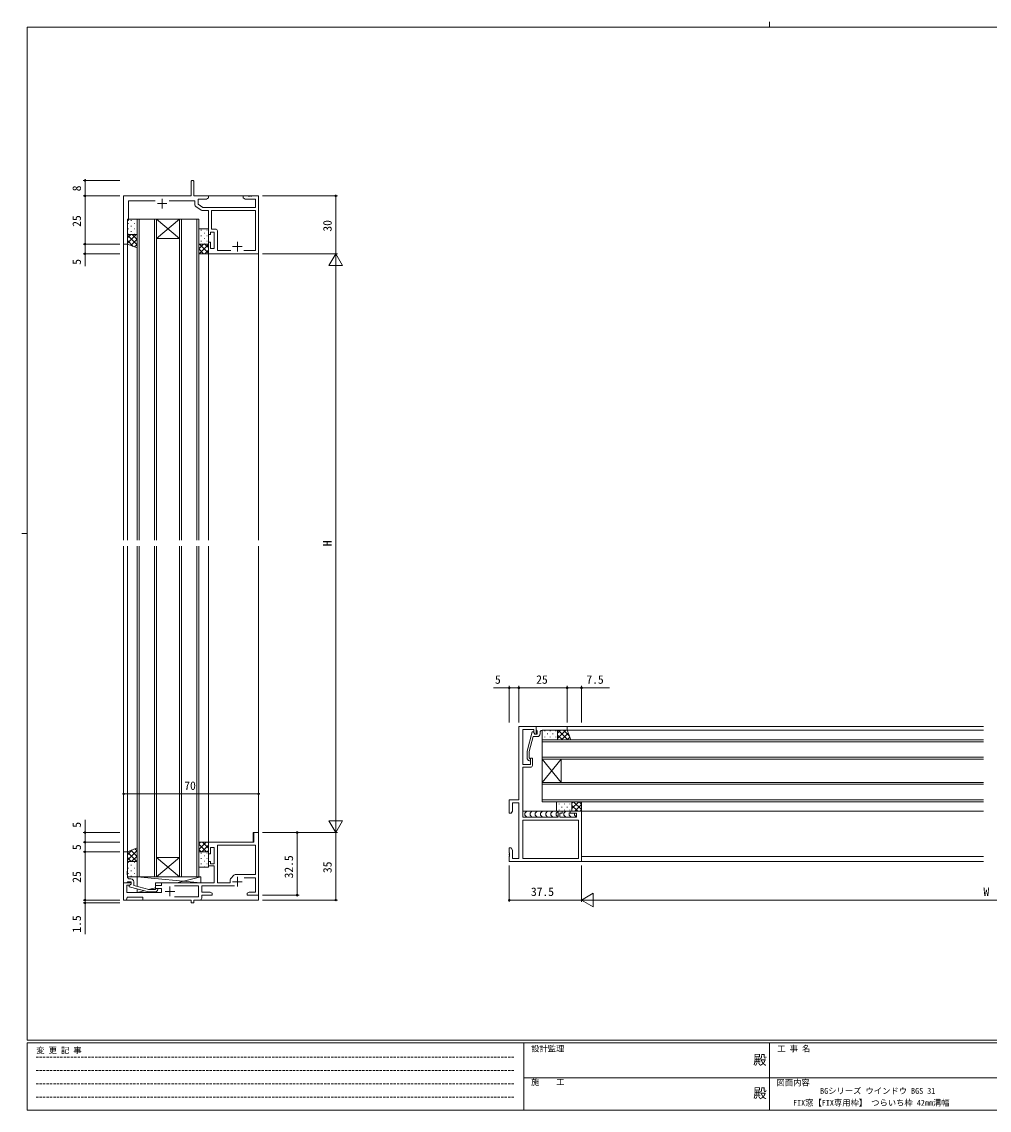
# Model space of a CAD drawing. Units: millimetres on the paper. Extents: x -397 to 397, y -282 to 282.
# Drawn here: x -397 to 105, y -282 to 282 of the extents above; entities that cross this region are included whole.
import ezdxf
from ezdxf.enums import TextEntityAlignment as Align

# ---------------------------------------------------------------- set-up
doc = ezdxf.new("R2010")
doc.units = ezdxf.units.MM
doc.linetypes.add('DASHED1', pattern=[1.8, 1.2, -0.6])
doc.layers.add('0-0_0', color=3, linetype='Continuous')
for name, color, linetype, lineweight in [('0-1_USER1', 2, 'Continuous', 9), ('0-2_YKK_ZWAK', 4, 'Continuous', 9), ('0-3_YKK_11', 6, 'Continuous', 9), ('0-4_YKK_12', 7, 'Continuous', 9), ('0-6_YKK_D', 7, 'Continuous', 9)]:
    doc.layers.add(name, color=color, linetype=linetype, lineweight=lineweight)
doc.styles.add('ＭＳ ゴシック', font='')
doc.styles.get('ＭＳ ゴシック').set_extended_font_data('MS Gothic')

msp = doc.modelspace()

# ---------------------------------------------------------------- linework, layer by layer
at = {"layer": '0-1_USER1'}
for p, q in [((-343.894, 191.84), (-309.194, 191.84)), ((-343.894, 191.84), (-343.894, 13.34)), ((-307.094, 191.84), (-273.894, 191.84)), ((-273.894, 191.84), (-273.894, 13.34)), ((-326.894, 179.84), (-336.894, 179.84)), ((-336.894, 179.84), (-336.894, 13.34)), ((-335.894, 13.34), (-335.894, 179.84)), ((-327.894, 179.84), (-327.894, 13.34)), ((-326.894, 179.84), (-314.894, 179.84)), ((-326.894, 179.84), (-314.894, 169.84)), ((-314.894, 179.84), (-326.894, 169.84)), ((-326.894, 13.34), (-326.894, 179.84)), ((-304.894, 179.84), (-314.894, 179.84)), ((-314.894, 179.84), (-314.894, 13.34)), ((-313.894, 13.34), (-313.894, 179.84)), ((-305.894, 179.84), (-305.894, 13.34)), ((-304.894, 13.34), (-304.894, 179.84)), ((-326.894, 169.84), (-314.894, 169.84)), ((-343.894, 166.84), (-341.894, 166.84)), ((-341.894, 166.84), (-341.894, 13.34)), ((-299.894, 161.84), (-273.894, 161.84)), ((-299.894, 161.84), (-299.894, 13.34)), ((-343.894, 10.34), (-343.894, -173.16)), ((-341.894, 10.34), (-341.894, -148.16)), ((-336.894, 10.34), (-336.894, -161.16)), ((-335.894, -161.16), (-335.894, 10.34)), ((-327.894, 10.34), (-327.894, -161.16)), ((-326.894, -161.16), (-326.894, 10.34)), ((-314.894, 10.34), (-314.894, -161.16)), ((-313.894, -161.16), (-313.894, 10.34)), ((-305.894, 10.34), (-305.894, -161.16)), ((-304.894, -161.16), (-304.894, 10.34)), ((-299.894, 10.34), (-299.894, -143.16)), ((-273.894, 10.34), (-273.894, -173.16)), ((102.106, -83.16), (-114.194, -83.16)), ((-126.894, -90.16), (-126.894, -100.16)), ((102.106, -90.16), (-126.894, -90.16)), ((102.106, -85.16), (-114.394, -85.16)), ((-126.894, -91.16), (102.106, -91.16)), ((102.106, -99.16), (-126.894, -99.16)), ((-126.894, -112.16), (-126.894, -100.16)), ((-126.894, -112.16), (-116.894, -100.16)), ((-126.894, -100.16), (-116.894, -112.16)), ((-126.894, -100.16), (102.106, -100.16)), ((-116.894, -112.16), (-116.894, -100.16)), ((-126.894, -112.16), (-126.894, -122.16)), ((102.106, -112.16), (-126.894, -112.16)), ((-126.894, -113.16), (102.106, -113.16)), ((102.106, -121.16), (-126.894, -121.16)), ((-126.894, -122.16), (102.106, -122.16)), ((102.106, -127.16), (-136.894, -127.16)), ((-276.694, -138.16), (-276.694, -143.16)), ((-276.694, -138.16), (-273.894, -138.16)), ((-299.894, -143.16), (-276.694, -143.16)), ((-343.894, -148.16), (-341.894, -148.16)), ((-326.894, -151.16), (-314.894, -151.16)), ((-326.894, -161.16), (-314.894, -151.16)), ((-314.894, -161.16), (-326.894, -151.16)), ((102.106, -150.66), (-106.394, -150.66)), ((102.106, -153.16), (-106.394, -153.16)), ((-336.894, -161.16), (-326.894, -161.16)), ((-326.894, -161.16), (-314.894, -161.16)), ((-314.894, -161.16), (-304.894, -161.16)), ((-343.894, -173.16), (-309.194, -173.16)), ((-307.094, -173.16), (-273.894, -173.16))]:
    msp.add_line(p, q, dxfattribs=at)
at = {"layer": '0-2_YKK_ZWAK'}
for p, q in [((-341.474, 177.589), (-341.274, 177.589)), ((-340.059, 179.004), (-339.859, 179.004)), ((-340.059, 176.174), (-339.859, 176.174)), ((-338.444, 177.589), (-338.244, 177.589)), ((-337.029, 179.004), (-336.894, 179.004)), ((-337.029, 176.174), (-336.894, 176.174)), ((-337.374, 171.839), (-341.894, 167.319)), ((-340.202, 171.839), (-341.894, 170.147)), ((-341.894, 171.471), (-336.894, 166.471)), ((-341.474, 174.759), (-341.274, 174.759)), ((-341.474, 171.929), (-341.274, 171.929)), ((-336.894, 169.49), (-340.217, 166.168)), ((-340.059, 173.344), (-339.859, 173.344)), ((-339.434, 171.839), (-336.894, 169.299)), ((-338.444, 174.759), (-338.244, 174.759)), ((-338.444, 171.929), (-338.244, 171.929)), ((-337.029, 173.344), (-336.894, 173.344)), ((-303.767, 174.005), (-303.567, 174.005)), ((-303.767, 171.175), (-303.567, 171.175)), ((-302.152, 172.59), (-301.952, 172.59)), ((-302.152, 169.76), (-301.952, 169.76)), ((-300.737, 174.005), (-300.537, 174.005)), ((-300.737, 171.175), (-300.537, 171.175)), ((-341.894, 168.642), (-338.889, 165.637)), ((-336.894, 166.662), (-338.196, 165.36)), ((-302.486, 166.84), (-304.894, 164.432)), ((-304.894, 164.36), (-302.375, 161.84)), ((-299.894, 166.604), (-304.658, 161.84)), ((-304.546, 166.84), (-299.894, 162.188)), ((-303.767, 168.345), (-303.567, 168.345)), ((-302.152, 166.93), (-301.952, 166.93)), ((-299.894, 163.776), (-301.83, 161.84)), ((-301.718, 166.84), (-299.894, 165.017)), ((-300.737, 168.345), (-300.537, 168.345)), ((-125.484, -85.48), (-125.484, -85.68)), ((-125.484, -88.51), (-125.484, -88.71)), ((-124.069, -86.895), (-124.069, -87.095)), ((-124.069, -89.925), (-124.069, -90.125)), ((-122.654, -85.48), (-122.654, -85.68)), ((-122.654, -88.51), (-122.654, -88.71)), ((-121.239, -86.895), (-121.239, -87.095)), ((-121.239, -89.925), (-121.239, -90.125)), ((-119.824, -85.48), (-119.824, -85.68)), ((-119.824, -88.51), (-119.824, -88.71)), ((-114.577, -85.16), (-118.894, -89.477)), ((-117.406, -85.16), (-118.894, -86.648)), ((-116.359, -90.16), (-118.894, -87.624)), ((-113.53, -90.16), (-118.53, -85.16)), ((-113.281, -86.692), (-116.749, -90.16)), ((-112.689, -88.172), (-115.702, -85.16)), ((-112.473, -88.712), (-113.92, -90.16)), ((-118.079, -123.288), (-118.079, -123.488)), ((-115.249, -123.288), (-115.249, -123.488)), ((-112.419, -123.288), (-112.419, -123.488)), ((-107.776, -122.16), (-111.394, -125.778)), ((-110.604, -122.16), (-111.394, -122.95)), ((-106.394, -126.298), (-110.532, -122.16)), ((-106.394, -123.607), (-109.947, -127.16)), ((-106.394, -123.47), (-107.704, -122.16)), ((-118.099, -127.16), (-136.894, -127.16)), ((-118.079, -126.318), (-118.079, -126.518)), ((-112.098, -127.16), (-116.69, -127.16)), ((-116.664, -124.903), (-116.664, -125.103)), ((-115.249, -126.318), (-115.249, -126.518)), ((-113.834, -124.903), (-113.834, -125.103)), ((-112.419, -126.318), (-112.419, -126.518)), ((-108.361, -127.16), (-111.394, -124.126)), ((-111.189, -127.16), (-111.394, -126.955)), ((-106.394, -126.435), (-107.119, -127.16)), ((-337.985, -146.595), (-336.894, -147.685)), ((-301.158, -143.16), (-304.894, -146.896)), ((-303.986, -143.16), (-304.894, -144.068)), ((-304.894, -144.139), (-300.874, -148.16)), ((-299.894, -144.724), (-303.329, -148.16)), ((-303.045, -143.16), (-299.894, -146.311)), ((-300.217, -143.16), (-299.894, -143.482)), ((-339.381, -147.153), (-341.894, -149.667)), ((-336.894, -147.495), (-341.894, -152.495)), ((-341.894, -148.342), (-337.078, -153.158)), ((-341.894, -151.17), (-339.906, -153.158)), ((-340.005, -147.403), (-336.894, -150.514)), ((-336.894, -150.323), (-339.729, -153.158)), ((-304.894, -146.968), (-303.702, -148.16)), ((-303.766, -148.805), (-303.566, -148.805)), ((-303.766, -151.635), (-303.566, -151.635)), ((-302.151, -150.22), (-301.951, -150.22)), ((-300.736, -148.805), (-300.536, -148.805)), ((-300.736, -151.635), (-300.536, -151.635)), ((-299.894, -147.553), (-300.501, -148.16)), ((-341.474, -153.711), (-341.274, -153.711)), ((-341.474, -156.541), (-341.274, -156.541)), ((-340.059, -155.126), (-339.859, -155.126)), ((-340.059, -157.956), (-339.859, -157.956)), ((-338.444, -153.711), (-338.244, -153.711)), ((-338.444, -156.541), (-338.244, -156.541)), ((-337.029, -155.126), (-336.894, -155.126)), ((-337.029, -157.956), (-336.894, -157.956)), ((-336.894, -153.152), (-336.901, -153.158)), ((-303.766, -154.465), (-303.566, -154.465)), ((-302.151, -153.05), (-301.951, -153.05)), ((-302.151, -155.88), (-301.951, -155.88)), ((-300.736, -154.465), (-300.536, -154.465)), ((-341.474, -159.371), (-341.274, -159.371)), ((-340.059, -160.786), (-339.859, -160.786)), ((-338.444, -159.371), (-338.244, -159.371)), ((-337.029, -160.786), (-336.894, -160.786)), ((-336.894, -161.16), (-303.894, -164.16)), ((-303.894, -161.16), (-316.269, -164.16)), ((-336.894, -169.16), (-336.894, -167.378)), ((-333.403, -168.313), (-336.894, -169.16)), ((-327.394, -166.857), (-330.969, -167.723)), ((-303.894, -164.16), (-327.394, -164.16)), ((-327.394, -164.16), (-327.394, -167.611))]:
    msp.add_line(p, q, dxfattribs=at)
for points in [[(-341.894, 171.839), (-336.894, 171.839), (-336.894, 179.84), (-341.894, 179.839)], [(-336.894, 171.839), (-336.894, 164.839), (-341.894, 166.839), (-341.894, 171.839)], [(-299.894, 166.84), (-304.894, 166.84), (-304.894, 174.84), (-299.894, 174.84)], [(-304.894, 166.84), (-304.894, 161.84), (-299.894, 161.84), (-299.894, 166.84)], [(-118.894, -85.16), (-118.894, -90.16), (-126.894, -90.16), (-126.894, -85.16)], [(-118.894, -90.16), (-111.894, -90.16), (-113.894, -85.16), (-118.894, -85.16)], [(-111.394, -127.16), (-111.394, -122.16), (-119.394, -122.16), (-119.394, -127.16)], [(-111.394, -122.16), (-106.394, -122.16), (-106.394, -127.16), (-111.394, -127.16)], [(-336.894, -153.158), (-336.894, -146.158), (-341.894, -148.158), (-341.894, -153.158)], [(-304.894, -148.16), (-304.894, -143.16), (-299.894, -143.16), (-299.894, -148.16)], [(-299.894, -148.16), (-304.894, -148.16), (-304.894, -156.16), (-299.894, -156.16)], [(-341.894, -153.158), (-336.894, -153.158), (-336.894, -161.16), (-341.894, -161.158)]]:
    msp.add_lwpolyline(points, close=True, dxfattribs=at)
for points in [[(-134.841, -127.16), (-135.841, -128.16), (-135.841, -129.16), (-134.841, -130.16)], [(-132.133, -127.16), (-133.133, -128.16), (-133.133, -129.16), (-132.133, -130.16)], [(-129.425, -127.16), (-130.425, -128.16), (-130.425, -129.16), (-129.425, -130.16)], [(-126.718, -127.16), (-127.718, -128.16), (-127.718, -129.16), (-126.718, -130.16)], [(-124.01, -127.16), (-125.01, -128.16), (-125.01, -129.16), (-124.01, -130.16)], [(-121.302, -127.16), (-122.302, -128.16), (-122.302, -129.16), (-121.302, -130.16)], [(-118.594, -127.16), (-119.594, -128.16), (-119.594, -129.16), (-118.682, -130.072)], [(-114.51, -127.16), (-115.51, -128.16), (-115.51, -129.16), (-114.51, -130.16)], [(-112.394, -127.752), (-112.802, -128.16), (-112.802, -129.16), (-111.802, -130.16)], [(-110.094, -128.16), (-110.094, -128.16), (-110.094, -129.16), (-109.182, -130.072)], [(-336.894, -166.136), (-336.894, -161.16), (-303.894, -161.16), (-303.894, -164.16)], [(-327.394, -168.96), (-327.394, -169.16), (-336.894, -169.16)]]:
    msp.add_lwpolyline(points, dxfattribs=at)
at = {"layer": '0-3_YKK_11'}
for p, q in [((-345.894, 199.84), (-364.894, 199.84)), ((-363.894, 191.84), (-363.894, 199.84)), ((-345.894, 191.84), (-364.894, 191.84)), ((-345.894, 191.84), (-364.894, 191.84)), ((-363.894, 191.84), (-363.894, 166.84)), ((-271.894, 191.84), (-232.894, 191.84)), ((-233.894, 191.84), (-233.894, 161.84)), ((-345.894, 166.84), (-364.894, 166.84)), ((-345.894, 166.84), (-364.894, 166.84)), ((-345.894, 161.84), (-364.894, 161.84)), ((-271.894, 161.84), (-232.894, 161.84)), ((-271.894, 161.84), (-232.894, 161.84)), ((-233.894, 161.84), (-237.394, 155.778)), ((-233.894, 161.84), (-230.394, 155.778)), ((-233.894, 161.84), (-233.894, 149.716)), ((-237.394, 155.778), (-230.394, 155.778)), ((-233.894, 154.84), (-233.894, -131.16)), ((-143.894, -81.16), (-143.894, -62.16)), ((-138.894, -81.16), (-138.894, -62.16)), ((-138.894, -81.16), (-138.894, -62.16)), ((-113.894, -63.16), (-138.894, -63.16)), ((-113.894, -81.16), (-113.894, -62.16)), ((-113.894, -81.16), (-113.894, -62.16)), ((-106.394, -81.16), (-106.394, -62.16)), ((-343.894, -136.16), (-343.894, -117.16)), ((-273.894, -118.16), (-343.894, -118.16)), ((-273.894, -136.16), (-273.894, -117.16)), ((-233.894, -138.16), (-233.894, -126.035)), ((-233.894, -138.16), (-237.394, -132.098)), ((-230.394, -132.098), (-237.394, -132.098)), ((-233.894, -138.16), (-230.394, -132.098)), ((-345.894, -138.159), (-364.894, -138.159)), ((-271.894, -138.16), (-232.894, -138.16)), ((-271.894, -138.16), (-252.894, -138.16)), ((-271.894, -138.16), (-232.894, -138.16)), ((-253.894, -138.16), (-253.894, -170.66)), ((-233.894, -138.16), (-233.894, -173.16)), ((-345.894, -143.159), (-364.894, -143.159)), ((-345.894, -143.159), (-364.894, -143.159)), ((-363.894, -148.16), (-363.894, -143.159)), ((-345.894, -148.16), (-364.894, -148.16)), ((-345.894, -148.16), (-364.894, -148.16)), ((-363.894, -173.16), (-363.894, -148.16)), ((-143.894, -155.16), (-143.894, -174.16)), ((-106.394, -155.16), (-106.394, -174.16)), ((-106.394, -155.16), (-106.394, -174.16)), ((-345.894, -173.16), (-364.894, -173.16)), ((-345.894, -173.16), (-364.894, -173.16)), ((-345.894, -174.66), (-364.894, -174.66)), ((-363.894, -173.16), (-363.894, -171.46)), ((-363.894, -173.16), (-363.894, -174.66)), ((-363.894, -174.66), (-363.894, -190.86)), ((-271.894, -170.66), (-252.894, -170.66)), ((-271.894, -173.16), (-232.894, -173.16)), ((-106.394, -173.16), (-143.894, -173.16)), ((-106.394, -173.16), (-100.332, -169.66)), ((-106.394, -173.16), (-100.332, -176.66)), ((-106.394, -173.16), (-94.27, -173.16)), ((-100.332, -176.66), (-100.332, -169.66)), ((-99.394, -173.16), (306.606, -173.16))]:
    msp.add_line(p, q, dxfattribs=at)
for points in [[(-363.894, 166.84), (-363.894, 161.84), (-363.894, 155.34)], [(-138.894, -63.16), (-143.894, -63.16), (-152.094, -63.16)], [(-113.894, -63.16), (-106.394, -63.16), (-91.894, -63.16)], [(-363.894, -143.159), (-363.894, -138.159), (-363.894, -131.659)]]:
    msp.add_lwpolyline(points, dxfattribs=at)
for centre in [(-363.894, 199.84), (-363.894, 191.84), (-363.894, 191.84), (-233.894, 191.84), (-363.894, 166.84), (-363.894, 166.84), (-363.894, 161.84), (-143.894, -63.16), (-138.894, -63.16), (-138.894, -63.16), (-113.894, -63.16), (-113.894, -63.16), (-106.394, -63.16), (-343.894, -118.16), (-273.894, -118.16), (-363.894, -138.159), (-253.894, -138.16), (-363.894, -143.159), (-363.894, -143.159), (-363.894, -148.16), (-363.894, -148.16), (-363.894, -173.16), (-363.894, -173.16), (-363.894, -174.66), (-253.894, -170.66), (-233.894, -173.16), (-143.894, -173.16)]:
    msp.add_circle(centre, 0.425, dxfattribs=at)
at = {"layer": '0-4_YKK_12'}
for p, q in [((-326.394, 187.84), (-321.394, 187.84)), ((-323.894, 190.34), (-323.894, 185.34)), ((-303.652, 184.391), (-306.468, 186.362)), ((-287.394, 165.54), (-282.394, 165.54)), ((-284.894, 168.04), (-284.894, 163.04)), ((-127.894, -86.96), (-127.894, -86.16)), ((-340.094, -162.16), (-340.894, -162.16)), ((-288.301, -161.897), (-286.687, -160.283)), ((-284.894, -161.19), (-284.894, -166.19)), ((-322.394, -168.66), (-317.394, -168.66)), ((-319.894, -166.16), (-319.894, -171.16)), ((-287.394, -163.69), (-282.394, -163.69))]:
    msp.add_line(p, q, dxfattribs=at)
for points in [[(-327.457, 189.34), (-341.394, 189.34), (-341.394, 179.34), (-341.894, 178.84), (-341.894, 166.84), (-343.894, 166.84), (-343.894, 191.84), (-308.894, 191.84), (-308.894, 199.09)], [(-307.394, 199.09), (-307.394, 191.84), (-299.894, 191.84), (-299.894, 190.84), (-300.985, 190.21), (-305.264, 190.21), (-305.264, 187.51), (-302.88, 185.84), (-275.524, 185.84), (-275.524, 190.21), (-280.803, 190.21), (-281.894, 190.84), (-281.894, 191.84), (-279.352, 191.84), (-279.169, 191.72), (-278.619, 191.72), (-278.436, 191.84), (-278.352, 191.84), (-278.169, 191.72), (-277.619, 191.72), (-277.436, 191.84), (-273.894, 191.84), (-273.894, 161.84), (-299.894, 161.84), (-299.894, 167.84), (-298.894, 167.84), (-298.894, 164.54), (-296.894, 164.54), (-296.894, 173.04), (-298.894, 173.04), (-298.894, 171.84), (-299.894, 171.84), (-299.894, 184.21), (-303.079, 184.21)], [(-306.894, 187.182), (-306.894, 189.34), (-320.332, 189.34)], [(-281.544, 163.47), (-275.524, 163.47), (-275.524, 184.21), (-298.264, 184.21), (-298.264, 174.67), (-296.264, 174.67)], [(-295.264, 173.67), (-295.264, 163.47), (-288.245, 163.47)], [(-138.894, -83.16), (-138.894, -121.16), (-143.894, -121.16), (-143.894, -128.16), (-142.894, -128.16), (-142.264, -127.069), (-142.264, -122.79), (-138.894, -122.79), (-138.894, -151.53), (-142.264, -151.53), (-142.264, -147.251), (-142.894, -146.16), (-143.894, -146.16), (-143.894, -148.701), (-143.774, -148.885), (-143.774, -149.435), (-143.894, -149.618), (-143.894, -149.701), (-143.774, -149.885), (-143.774, -150.435), (-143.894, -150.618), (-143.894, -153.16), (-106.394, -153.16), (-106.394, -127.16), (-112.394, -127.16), (-112.394, -128.16), (-109.094, -128.16), (-109.094, -130.16), (-117.594, -130.16), (-117.594, -128.16), (-116.394, -128.16), (-116.394, -127.16), (-118.594, -127.16), (-118.594, -130.16), (-136.894, -130.16), (-136.894, -104.36), (-132.894, -104.36)], [(-131.894, -103.36), (-131.894, -99.66), (-132.894, -99.66), (-132.894, -102.86), (-136.894, -102.86), (-136.894, -84.79), (-131.194, -84.79), (-131.194, -86.294), (-130.694, -87.16), (-129.894, -87.16), (-129.894, -83.16), (-138.894, -83.16)], [(-113.894, -83.16), (-129.894, -83.16), (-129.894, -84.86), (-129.594, -85.16), (-129.394, -85.36), (-129.394, -87.16), (-130.694, -87.16), (-131.387, -85.96), (-131.987, -85.96), (-134.694, -96.063), (-134.694, -100.008), (-133.918, -100.784)], [(-126.894, -85.16), (-125.852, -85.16), (-125.669, -85.04), (-125.119, -85.04), (-124.936, -85.16), (-124.852, -85.16), (-124.669, -85.04), (-124.119, -85.04), (-123.936, -85.16), (-113.894, -85.16), (-113.894, -83.16)], [(-133.07, -99.935), (-133.494, -99.511), (-133.494, -96.221), (-131.415, -88.46), (-129.394, -88.46)], [(-304.394, -173.16), (-307.394, -173.16), (-307.394, -174.66), (-308.894, -174.66), (-308.894, -173.16), (-333.894, -173.16), (-333.894, -171.66), (-341.992, -171.66), (-342.394, -173.16), (-343.894, -173.16), (-343.894, -164.16), (-339.894, -164.16), (-339.894, -164.96), (-340.76, -165.46), (-342.264, -165.46), (-342.264, -169.16), (-324.194, -169.16), (-324.194, -167.16), (-327.394, -167.16), (-327.394, -165.66), (-324.194, -165.66), (-324.194, -164.16), (-296.894, -164.16), (-296.894, -155.36), (-299.894, -155.36), (-299.894, -153.16), (-298.894, -153.16), (-298.894, -154.36), (-296.894, -154.36), (-296.894, -145.86), (-298.894, -145.86), (-298.894, -149.16), (-299.894, -149.16), (-299.894, -143.16), (-276.394, -143.16), (-276.394, -138.16), (-273.894, -138.16), (-273.894, -170.66), (-276.436, -170.66), (-276.619, -170.54)], [(-275.524, -144.79), (-295.264, -144.79), (-295.264, -164.16), (-288.594, -164.16), (-288.594, -162.604)], [(-285.98, -159.99), (-275.524, -159.99), (-275.524, -144.79)], [(-343.894, -148.16), (-343.894, -164.16), (-342.194, -164.16), (-341.894, -163.86), (-341.694, -163.66), (-339.894, -163.66), (-339.894, -164.96), (-341.094, -165.653), (-341.094, -166.253), (-330.991, -168.96), (-327.046, -168.96), (-326.27, -168.184)], [(-341.894, -161.16), (-341.894, -160.118), (-342.014, -159.935), (-342.014, -159.385), (-341.894, -159.201), (-341.894, -159.118), (-342.014, -158.935), (-342.014, -158.385), (-341.894, -158.201), (-341.894, -148.16), (-343.894, -148.16)], [(-276.619, -170.54), (-277.169, -170.54), (-277.352, -170.66), (-277.436, -170.66), (-277.619, -170.54), (-278.169, -170.54), (-278.352, -170.66), (-279.894, -170.66), (-279.894, -169.66), (-278.803, -169.03), (-275.524, -169.03), (-275.524, -161.62), (-281.432, -161.62)], [(-327.118, -167.335), (-327.543, -167.76), (-330.833, -167.76), (-338.594, -165.68), (-338.594, -163.66)], [(-317.494, -171.53), (-305.024, -171.53), (-305.024, -165.79), (-317.494, -165.79)], [(-286.444, -165.79), (-303.394, -165.79), (-303.394, -169.03), (-298.985, -169.03), (-297.894, -169.66), (-297.894, -170.66), (-303.394, -170.66), (-303.394, -172.16)]]:
    msp.add_lwpolyline(points, dxfattribs=at)
msp.add_lwpolyline([(-108.024, -131.79), (-136.894, -131.79), (-136.894, -151.53), (-108.024, -151.53)], close=True, dxfattribs=at)
for centre, radius, start, end in [((-308.144, 199.09), 0.75, 359.99999, 180.00001), ((-305.894, 187.182), 1, 180.00003, 235.00002), ((-303.079, 185.21), 1, 235.00002, 270.00001), ((-296.264, 173.67), 1, 0.00001, 89.99999), ((-129.394, -86.96), 1.5, 270.00001, 359.99999), ((-126.894, -86.16), 1, 90.00001, 179.99999), ((-133.494, -100.36), 0.6, 224.99999, 45.00001), ((-132.894, -103.36), 1, 270.00001, 359.99999), ((-340.894, -161.16), 1, 180.00001, 269.99999), ((-340.094, -163.66), 1.5, 0.00001, 89.99999), ((-287.594, -162.604), 1, 135.00003, 180.00002), ((-285.98, -160.99), 1, 89.99998, 134.99997), ((-326.694, -167.76), 0.6, 314.99999, 135.00001), ((-304.394, -172.16), 1, 270.00001, 359.99999)]:
    msp.add_arc(centre, radius, start, end, dxfattribs=at)
at = {"layer": '0-6_YKK_D'}
for p, q in [((-8.894, 282.1), (-8.894, 279.3)), ((376.092, 279.3), (-393.908, 279.3)), ((-393.908, -245.7), (-393.908, 279.3)), ((-396.708, 16.8), (-393.908, 16.8)), ((376.092, -245.7), (-393.908, -245.7)), ((338.292, -247.1), (-393.908, -247.1)), ((-393.908, -282.1), (-393.908, -247.1)), ((-136.308, -247.1), (-136.308, -282.1)), ((-8.908, -247.1), (-8.908, -282.1)), ((-136.308, -265.299), (-7.508, -265.299)), ((-7.508, -265.299), (121.292, -265.299)), ((-393.908, -282.1), (338.292, -282.1))]:
    msp.add_line(p, q, dxfattribs=at)
at = {"layer": '0-6_YKK_D', "linetype": 'DASHED1'}
for p, q in [((-389.31, -254.612), (-141.117, -254.612)), ((-389.31, -261.541), (-141.117, -261.541)), ((-389.31, -268.47), (-141.117, -268.47)), ((-389.31, -275.398), (-141.117, -275.398))]:
    msp.add_line(p, q, dxfattribs=at)

# ---------------------------------------------------------------- texts
at = {"layer": '0-0_0', "style": 'ＭＳ ゴシック'}
for s, p in [('BGシリーズ ウインドウ BGS 31', (17.309, -274.549)), ('FIX窓【FIX専用枠】 つらいち枠 42mm溝幅', (3.279, -280.725))]:
    msp.add_text(s, height=3.079, dxfattribs=at).set_placement(p, align=Align.BOTTOM_LEFT)
at = {"layer": '0-3_YKK_11', "style": 'ＭＳ ゴシック'}
for s, p in [('8', (-364.694, 194.24)), ('25', (-364.694, 175.82)), ('30', (-234.694, 173.32)), ('5', (-364.694, 156.14)), ('H', (-234.694, 10.24)), ('5', (-364.694, -135.659)), ('5', (-364.694, -147.26)), ('32.5', (-254.694, -161.93)), ('35', (-234.694, -159.18)), ('25', (-364.694, -164.18)), ('1.5', (-364.694, -190.06))]:
    msp.add_text(s, height=4.399, rotation=90, dxfattribs=at).set_placement(p, align=Align.BOTTOM_LEFT)
for s, p in [('5', (-151.294, -62.36)), ('25', (-129.914, -62.36)), ('7.5', (-103.894, -62.36)), ('70', (-312.414, -117.36)), ('37.5', (-132.664, -172.36)), ('W', (102.006, -172.36))]:
    msp.add_text(s, height=4.399, dxfattribs=at).set_placement(p, align=Align.BOTTOM_LEFT)
at = {"layer": '0-6_YKK_D', "style": 'ＭＳ ゴシック'}
for s, height, p in [('設計監理', 3.079, (-132.539, -252.633)), ('工 事 名', 3.079, (-4.896, -252.633)), ('変 更 記 事', 3.079, (-389.194, -253.547)), ('殿', 5.132, (-17.39, -260.056)), ('施\u3000\u3000工', 3.079, (-132.539, -269.954)), ('殿', 5.132, (-17.39, -277.378)), ('図面内容', 3.079, (-5.291, -270.248))]:
    msp.add_text(s, height=height, dxfattribs=at).set_placement(p, align=Align.BOTTOM_LEFT)

doc.saveas('drawing.dxf')
